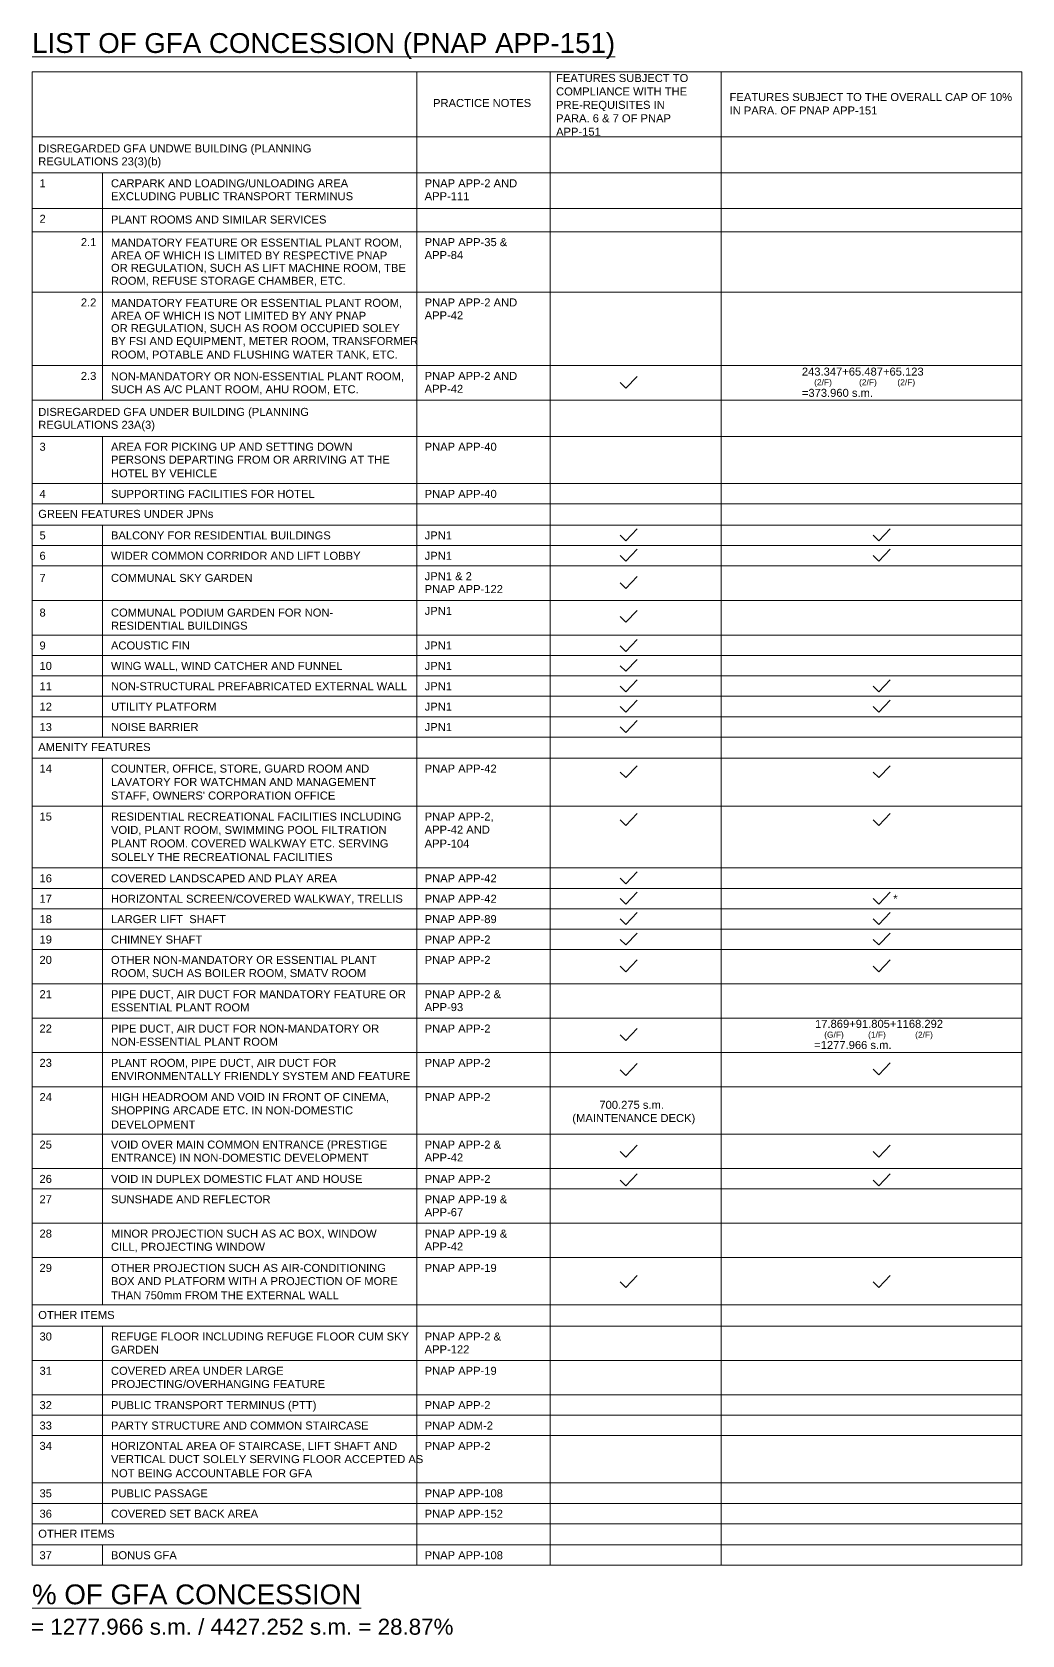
# Model space of a CAD drawing. Header units: millimetres. Extents: x -57519 to 497916, y -349472 to 446842.
# Drawn here: x 201682 to 224406, y 776 to 37564 of the extents above; entities that cross this region are included whole.
import ezdxf

# ---------------------------------------------------------------- set-up
doc = ezdxf.new("R2010")
doc.units = ezdxf.units.MM
doc.layers.add('A-DETL', color=90, linetype='Continuous', lineweight=5)
doc.layers.add('G-ANNO-TEXT', color=231, linetype='Continuous', lineweight=5)
doc.styles.add('Swis721 BT_3', font='swiss.ttf', dxfattribs={"height": 183.638526})
doc.styles.add('Swis721 BT_4', font='swiss.ttf', dxfattribs={"height": 367.277051})
doc.styles.add('Swis721 BT_5', font='swiss.ttf', dxfattribs={"height": 137.728894})
doc.styles.add('Swis721 BT_6', font='swiss.ttf', dxfattribs={"height": 455})

msp = doc.modelspace()

# ---------------------------------------------------------------- linework, layer by layer
at = {"layer": 'A-DETL'}
for p, q in [((201682, 2375.5), (201682, 36651.7)), ((201682, 36651.7), (224406.3, 36651.7)), ((201682, 36651.7), (224406.3, 36651.7)), ((207291.9, 36651.7), (205455.5, 36651.7)), ((210516.2, 36651.7), (210516.2, 2375.5)), ((213573.3, 36651.7), (213573.3, 2375.5)), ((217498.1, 36651.7), (217498.1, 2375.5)), ((224406.3, 36651.7), (224406.3, 2375.5)), ((201682, 35160), (224406.3, 35160)), ((201682, 34330.2), (224406.3, 34330.2)), ((203302.3, 34330.2), (203302.3, 29114)), ((201682, 33515.7), (224406.3, 33515.7)), ((201682, 32980.1), (224406.3, 32980.1)), ((201682, 31596.5), (224406.3, 31596.5)), ((201682, 29909.5), (224406.3, 29909.5)), ((215182.5, 29517), (215311.2, 29387.8)), ((215311.2, 29387.8), (215570.9, 29662)), ((201682, 29114), (224406.3, 29114)), ((224406.3, 28284.2), (201682, 28284.2)), ((201682, 28284.2), (224406.3, 28284.2)), ((203302.3, 28284.2), (203302.3, 26734.6)), ((201682, 27202.5), (224406.3, 27202.5)), ((201682, 26734.6), (224406.3, 26734.6)), ((201682, 26249.5), (224406.3, 26249.5)), ((203302.3, 26249.5), (203302.3, 21383)), ((215311.2, 25885.7), (215570.9, 26159.9)), ((221117.8, 25885.7), (221377.5, 26159.9)), ((201682, 25781.6), (224406.3, 25781.6)), ((215182.5, 26014.9), (215311.2, 25885.7)), ((220989.1, 26014.9), (221117.8, 25885.7)), ((215182.5, 25547), (215311.2, 25417.8)), ((215311.2, 25417.8), (215570.9, 25692)), ((220989.1, 25547), (221117.8, 25417.8)), ((221117.8, 25417.8), (221377.5, 25692)), ((201682, 25313.6), (224406.3, 25313.6)), ((215311.2, 24793.3), (215570.9, 25067.5)), ((215182.5, 24922.5), (215311.2, 24793.3)), ((201682, 24518.1), (224406.3, 24518.1)), ((215311.2, 24017.4), (215570.9, 24291.6)), ((215182.5, 24146.6), (215311.2, 24017.4)), ((201682, 23722.6), (224406.3, 23722.6)), ((215311.2, 23348.2), (215570.9, 23622.4)), ((201682, 23254.7), (224406.3, 23254.7)), ((215182.5, 23477.4), (215311.2, 23348.2)), ((215182.5, 23021.5), (215311.2, 22892.3)), ((215311.2, 22892.3), (215570.9, 23166.6)), ((201682, 22786.8), (224406.3, 22786.8)), ((215182.5, 22552.2), (215311.2, 22423)), ((215311.2, 22423), (215570.9, 22697.3)), ((220989.1, 22552.2), (221117.8, 22423)), ((221117.8, 22423), (221377.5, 22697.3)), ((201682, 22318.9), (224406.3, 22318.9)), ((215182.5, 22084.3), (215311.2, 21955.1)), ((215311.2, 21955.1), (215570.9, 22229.4)), ((220989.1, 22084.3), (221117.8, 21955.1)), ((221117.8, 21955.1), (221377.5, 22229.4)), ((201682, 21851), (224406.3, 21851)), ((215311.2, 21487.2), (215570.9, 21761.4)), ((201682, 21383), (224406.3, 21383)), ((215182.5, 21616.4), (215311.2, 21487.2)), ((201682, 20897.9), (224406.3, 20897.9)), ((203302.3, 20897.9), (203302.3, 8349)), ((215311.2, 20452), (215570.9, 20726.3)), ((221117.8, 20452), (221377.5, 20726.3)), ((215182.5, 20581.2), (215311.2, 20452)), ((220989.1, 20581.2), (221117.8, 20452)), ((201682, 19797.3), (224406.3, 19797.3)), ((215311.2, 19351.4), (215570.9, 19625.6)), ((221117.8, 19351.4), (221377.5, 19625.6)), ((215182.5, 19480.6), (215311.2, 19351.4)), ((220989.1, 19480.6), (221117.8, 19351.4)), ((201682, 18378.7), (224406.3, 18378.7)), ((215182.5, 18144.1), (215311.2, 18014.9)), ((215311.2, 18014.9), (215570.9, 18289.2)), ((201682, 17910.8), (224406.3, 17910.8)), ((215182.5, 17676.2), (215311.2, 17547)), ((215311.2, 17547), (215570.9, 17821.2)), ((220989.1, 17676.2), (221117.8, 17547)), ((221117.8, 17547), (221377.5, 17821.2)), ((201682, 17442.9), (224406.3, 17442.9)), ((215311.2, 17079.1), (215570.9, 17353.3)), ((221117.8, 17079.1), (221377.5, 17353.3)), ((201682, 16974.9), (224406.3, 16974.9)), ((215182.5, 17208.3), (215311.2, 17079.1)), ((220989.1, 17208.3), (221117.8, 17079.1)), ((215182.5, 16740.4), (215311.2, 16611.1)), ((215311.2, 16611.1), (215570.9, 16885.4)), ((220989.1, 16740.4), (221117.8, 16611.1)), ((221117.8, 16611.1), (221377.5, 16885.4)), ((201682, 16507), (224406.3, 16507)), ((215311.2, 15996.3), (215570.9, 16270.5)), ((221117.8, 15996.3), (221377.5, 16270.5)), ((215182.5, 16125.5), (215311.2, 15996.3)), ((220989.1, 16125.5), (221117.8, 15996.3)), ((201682, 15719.4), (224406.3, 15719.4)), ((201682, 14931.9), (224406.3, 14931.9)), ((215182.5, 14549.3), (215311.2, 14420.1)), ((215311.2, 14420.1), (215570.9, 14694.3)), ((201682, 14144.3), (224406.3, 14144.3)), ((215182.5, 13746.4), (215311.2, 13617.2)), ((215311.2, 13617.2), (215570.9, 13891.4)), ((220989.1, 13762.8), (221117.8, 13633.6)), ((221117.8, 13633.6), (221377.5, 13907.8)), ((201682, 13356.7), (224406.3, 13356.7)), ((201682, 12268.2), (224406.3, 12268.2)), ((215182.5, 11868.9), (215311.2, 11739.7)), ((215311.2, 11739.7), (215570.9, 12013.9)), ((220989.1, 11868.9), (221117.8, 11739.7)), ((221117.8, 11739.7), (221377.5, 12013.9)), ((201682, 11480.6), (224406.3, 11480.6)), ((215182.5, 11210.5), (215311.2, 11081.3)), ((215311.2, 11081.3), (215570.9, 11355.6)), ((220989.1, 11210.5), (221117.8, 11081.3)), ((221117.8, 11081.3), (221377.5, 11355.6)), ((201682, 11012.7), (224406.3, 11012.7)), ((201682, 10225.1), (224406.3, 10225.1)), ((201682, 9437.5), (224406.3, 9437.5)), ((215182.5, 8882.8), (215311.2, 8753.6)), ((215311.2, 8753.6), (215570.9, 9027.8)), ((220989.1, 8882.8), (221117.8, 8753.6)), ((221117.8, 8753.6), (221377.5, 9027.8)), ((201682, 8349), (224406.3, 8349)), ((201682, 7863.9), (224406.3, 7863.9)), ((203302.3, 7863.9), (203302.3, 3328.5)), ((201682, 7076.3), (224406.3, 7076.3)), ((201682, 6288.7), (224406.3, 6288.7)), ((201682, 5820.8), (224406.3, 5820.8)), ((201682, 5352.9), (224406.3, 5352.9)), ((201682, 4264.3), (224406.3, 4264.3)), ((201682, 3796.4), (224406.3, 3796.4)), ((201682, 3328.5), (224406.3, 3328.5)), ((201682, 2843.4), (224406.3, 2843.4)), ((203302.3, 2843.4), (203302.3, 2375.5)), ((224406.3, 2375.5), (201682, 2375.5))]:
    msp.add_line(p, q, dxfattribs=at)

# ---------------------------------------------------------------- texts
at = {"layer": 'G-ANNO-TEXT', "color": 7, "attachment_point": 1, "line_spacing_factor": 1.00667}
for s, insert, char_height, width, style in [('\\LLIST OF GFA CONCESSION (PNAP APP-151)', (201682, 37539.5), 455, 15558.362, 'Swis721 BT_6'), ('FEATURES SUBJECT TO\\PCOMPLIANCE WITH THE\\PPRE-REQUISITES IN\\PPARA. 6 & 7 OF PNAP\\PAPP-151', (213711.8, 36601), 183.639, 3503.172, 'Swis721 BT_3'), ('FEATURES SUBJECT TO THE OVERALL CAP OF 10%\\PIN PARA. OF PNAP APP-151', (217694.4, 36163.9), 183.639, 7486.166, 'Swis721 BT_3'), ('PRACTICE NOTES', (210887.5, 36027.7), 183.639, 2592.44, 'Swis721 BT_3'), ('DISREGARDED GFA UNDWE BUILDING (PLANNING', (201824.2, 34983.6), 183.639, 7283.522, 'Swis721 BT_3'), ('REGULATIONS 23(3)(b)', (201824.2, 34687.6), 183.639, 3302.857, 'Swis721 BT_3'), ('\\fSwis721 BT|b0|i0|c134|p34|;1', (201852.8, 34184.2), 183.639, 167.705, 'Swis721 BT_3'), ('CARPARK AND LOADING/UNLOADING AREA', (203493.8, 34184.2), 183.639, 6319.218, 'Swis721 BT_3'), ('EXCLUDING PUBLIC TRANSPORT TERMINUS', (203493.8, 33888.2), 183.639, 6412.388, 'Swis721 BT_3'), ('APP-111', (210694.9, 33888.2), 183.64, 1180.923, 'Swis721 BT_3'), ('PNAP APP-2 AND', (210694.9, 34184.2), 183.639, 2450.357, 'Swis721 BT_3'), ('\\fSwis721 BT|b0|i0|c134|p34|;2', (201852.8, 33369.7), 183.639, 167.705, 'Swis721 BT_3'), ('PLANT ROOMS AND SIMILAR SERVICES', (203493.8, 33352.6), 183.639, 5706.629, 'Swis721 BT_3'), ('2.1', (202802, 32834.1), 183.64, 419.263, 'Swis721 BT_3'), ('MANDATORY FEATURE OR ESSENTIAL PLANT ROOM,', (203493.8, 32823.9), 183.639, 7700.456, 'Swis721 BT_3'), ('PNAP APP-35 &', (210694.9, 32834.1), 183.639, 2194.141, 'Swis721 BT_3'), ('AREA OF WHICH IS LIMITED BY RESPECTIVE PNAP', (203493.8, 32527.9), 183.639, 7290.51, 'Swis721 BT_3'), ('APP-84', (210694.9, 32538.1), 183.64, 1013.218, 'Swis721 BT_3'), ('OR REGULATION, SUCH AS LIFT MACHINE ROOM, TBE', (203493.8, 32243.7), 183.639, 7863.502, 'Swis721 BT_3'), ('ROOM, REFUSE STORAGE CHAMBER, ETC.', (203493.8, 31947.7), 183.639, 6235.366, 'Swis721 BT_3'), ('2.2', (202802, 31450.5), 183.64, 419.263, 'Swis721 BT_3'), ('MANDATORY FEATURE OR ESSENTIAL PLANT ROOM,', (203493.8, 31440.3), 183.639, 7700.456, 'Swis721 BT_3'), ('PNAP APP-2 AND', (210694.9, 31450.5), 183.639, 2450.357, 'Swis721 BT_3'), ('AREA OF WHICH IS NOT LIMITED BY ANY PNAP', (203493.8, 31144.3), 183.639, 6764.103, 'Swis721 BT_3'), ('APP-42', (210694.9, 31154.5), 183.64, 1013.218, 'Swis721 BT_3'), ('OR REGULATION, SUCH AS ROOM OCCUPIED SOLEY', (203493.8, 30860.1), 183.639, 7695.797, 'Swis721 BT_3'), ('BY FSI AND EQUIPMENT, METER ROOM, TRANSFORMER', (203493.8, 30564.1), 183.639, 8145.34, 'Swis721 BT_3'), ('ROOM, POTABLE AND FLUSHING WATER TANK, ETC.', (203493.8, 30253.8), 183.639, 7628.249, 'Swis721 BT_3'), ('243.347+65.487+65.123', (219354.4, 29863.1), 183.639, 3447.27, 'Swis721 BT_3'), ('2.3', (202802, 29763.5), 183.64, 419.263, 'Swis721 BT_3'), ('SUCH AS A/C PLANT ROOM, AHU ROOM, ETC.', (203493.8, 29457.3), 183.639, 6635.995, 'Swis721 BT_3'), ('NON-MANDATORY OR NON-ESSENTIAL PLANT ROOM,', (203493.8, 29753.3), 183.639, 7805.271, 'Swis721 BT_3'), ('APP-42', (210694.9, 29467.5), 183.64, 1013.218, 'Swis721 BT_3'), ('PNAP APP-2 AND', (210694.9, 29763.5), 183.639, 2450.357, 'Swis721 BT_3'), ('(2/F)', (219636.9, 29596.3), 137.73, 483.907, 'Swis721 BT_5'), ('(2/F)', (220668.1, 29596.3), 137.73, 483.907, 'Swis721 BT_5'), ('(2/F)', (221548.1, 29596.3), 137.73, 483.907, 'Swis721 BT_5'), ('=373.960 s.m.', (219354.4, 29375.2), 183.639, 2012.46, 'Swis721 BT_3'), ('DISREGARDED GFA UNDER BUILDING (PLANNING', (201824.2, 28937.6), 183.639, 7211.316, 'Swis721 BT_3'), ('REGULATIONS 23A(3)', (201824.2, 28641.6), 183.639, 3111.86, 'Swis721 BT_3'), ('\\fSwis721 BT|b0|i0|c134|p34|;3', (201852.8, 28138.2), 183.639, 167.705, 'Swis721 BT_3'), ('AREA FOR PICKING UP AND SETTING DOWN', (203493.8, 28138.2), 183.639, 6414.717, 'Swis721 BT_3'), ('PNAP APP-40', (210694.9, 28138.2), 183.639, 1900.657, 'Swis721 BT_3'), ('PERSONS DEPARTING FROM OR ARRIVING AT THE', (203493.8, 27842.2), 183.639, 7358.058, 'Swis721 BT_3'), ('HOTEL BY VEHICLE', (203493.8, 27527.1), 183.639, 2813.718, 'Swis721 BT_3'), ('\\fSwis721 BT|b0|i0|c134|p34|;4', (201852.8, 27056.5), 183.639, 167.705, 'Swis721 BT_3'), ('SUPPORTING FACILITIES FOR HOTEL', (203493.8, 27056.5), 183.639, 5387.524, 'Swis721 BT_3'), ('PNAP APP-40', (210694.9, 27056.5), 183.639, 1900.657, 'Swis721 BT_3'), ('GREEN FEATURES UNDER JPNs', (201824.2, 26597.5), 183.639, 4642.168, 'Swis721 BT_3'), ('\\fSwis721 BT|b0|i0|c134|p34|;5', (201852.8, 26103.5), 183.639, 167.705, 'Swis721 BT_3'), ('BALCONY FOR RESIDENTIAL BUILDINGS', (203493.8, 26103.5), 183.639, 5839.396, 'Swis721 BT_3'), ('JPN1', (210694.9, 26103.5), 183.64, 738.368, 'Swis721 BT_3'), ('\\fSwis721 BT|b0|i0|c134|p34|;6', (201852.8, 25635.5), 183.639, 167.705, 'Swis721 BT_3'), ('WIDER COMMON CORRIDOR AND LIFT LOBBY', (203493.8, 25635.5), 183.639, 6645.312, 'Swis721 BT_3'), ('JPN1', (210694.9, 25635.5), 183.64, 738.368, 'Swis721 BT_3'), ('\\fSwis721 BT|b0|i0|c134|p34|;7', (201852.8, 25128), 183.639, 167.705, 'Swis721 BT_3'), ('COMMUNAL SKY GARDEN', (203493.8, 25128), 183.639, 3778.022, 'Swis721 BT_3'), ('JPN1 & 2', (210694.9, 25167.6), 183.64, 1283.409, 'Swis721 BT_3'), ('PNAP APP-122', (210694.9, 24871.6), 183.639, 2068.362, 'Swis721 BT_3'), ('\\fSwis721 BT|b0|i0|c134|p34|;8', (201852.8, 24332.5), 183.639, 167.705, 'Swis721 BT_3'), ('COMMUNAL PODIUM GARDEN FOR NON-', (203493.8, 24332.5), 183.639, 5962.845, 'Swis721 BT_3'), ('JPN1', (210694.9, 24372.1), 183.64, 738.368, 'Swis721 BT_3'), ('RESIDENTIAL BUILDINGS', (203493.8, 24032.5), 183.639, 3624.292, 'Swis721 BT_3'), ('\\fSwis721 BT|b0|i0|c134|p34|;9', (201852.8, 23576.6), 183.639, 167.705, 'Swis721 BT_3'), ('ACOUSTIC FIN', (203493.8, 23576.6), 183.639, 2103.301, 'Swis721 BT_3'), ('JPN1', (210694.9, 23576.6), 183.64, 738.368, 'Swis721 BT_3'), ('10', (201852.8, 23108.7), 183.64, 335.41, 'Swis721 BT_3'), ('WING WALL, WIND CATCHER AND FUNNEL', (203493.8, 23108.7), 183.639, 6177.135, 'Swis721 BT_3'), ('JPN1', (210694.9, 23108.7), 183.64, 738.368, 'Swis721 BT_3'), ('11', (201852.8, 22640.8), 183.64, 335.41, 'Swis721 BT_3'), ('NON-STRUCTURAL PREFABRICATED EXTERNAL WALL', (203493.8, 22640.8), 183.639, 7798.284, 'Swis721 BT_3'), ('JPN1', (210694.9, 22640.8), 183.64, 738.368, 'Swis721 BT_3'), ('12', (201852.8, 22172.9), 183.64, 335.41, 'Swis721 BT_3'), ('UTILITY PLATFORM', (203493.8, 22172.9), 183.639, 2762.474, 'Swis721 BT_3'), ('JPN1', (210694.9, 22172.9), 183.64, 738.368, 'Swis721 BT_3'), ('13', (201852.8, 21704.9), 183.64, 335.41, 'Swis721 BT_3'), ('NOISE BARRIER', (203493.8, 21704.9), 183.639, 2303.615, 'Swis721 BT_3'), ('JPN1', (210694.9, 21704.9), 183.64, 738.368, 'Swis721 BT_3'), ('AMENITY FEATURES', (201824.2, 21246), 183.639, 2948.813, 'Swis721 BT_3'), ('14', (201852.8, 20751.9), 183.64, 335.41, 'Swis721 BT_3'), ('COUNTER, OFFICE, STORE, GUARD ROOM AND', (203493.8, 20751.9), 183.639, 6878.235, 'Swis721 BT_3'), ('PNAP APP-42', (210694.9, 20751.9), 183.639, 1900.657, 'Swis721 BT_3'), ('LAVATORY FOR WATCHMAN AND MANAGEMENT', (203493.8, 20444.9), 183.639, 7038.953, 'Swis721 BT_3'), ("STAFF, OWNERS' CORPORATION OFFICE", (203493.8, 20133.5), 183.639, 5939.553, 'Swis721 BT_3'), ('15', (201852.8, 19651.3), 183.64, 335.41, 'Swis721 BT_3'), ('RESIDENTIAL RECREATIONAL FACILITIES INCLUDING', (203493.8, 19651.3), 183.639, 7686.48, 'Swis721 BT_3'), ('PNAP APP-2,', (210694.9, 19651.3), 183.639, 1816.804, 'Swis721 BT_3'), ('VOID, PLANT ROOM, SWIMMING POOL FILTRATION', (203493.8, 19344.3), 183.639, 7337.095, 'Swis721 BT_3'), ('APP-42 AND', (210694.9, 19350.4), 183.64, 1730.623, 'Swis721 BT_3'), ('PLANT ROOM. COVERED WALKWAY ETC. SERVING', (203493.8, 19032.9), 183.639, 7332.436, 'Swis721 BT_3'), ('APP-104', (210694.9, 19031.4), 183.64, 1180.923, 'Swis721 BT_3'), ('SOLELY THE RECREATIONAL FACILITIES', (203493.8, 18721.8), 183.639, 5844.054, 'Swis721 BT_3'), ('16', (201852.8, 18232.7), 183.64, 335.41, 'Swis721 BT_3'), ('COVERED LANDSCAPED AND PLAY AREA', (203493.8, 18232.7), 183.639, 5974.491, 'Swis721 BT_3'), ('PNAP APP-42', (210694.9, 18232.7), 183.639, 1900.657, 'Swis721 BT_3'), ('17', (201852.8, 17764.8), 183.64, 335.41, 'Swis721 BT_3'), ('HORIZONTAL SCREEN/COVERED WALKWAY, TRELLIS', (203493.8, 17764.8), 183.639, 7716.76, 'Swis721 BT_3'), ('PNAP APP-42', (210694.9, 17764.8), 183.639, 1900.657, 'Swis721 BT_3'), ('\\fSwis721 BT|b0|i0|c134|p34|;*', (221451.8, 17764.8), 183.639, 153.73, 'Swis721 BT_3'), ('18', (201852.8, 17296.8), 183.64, 335.41, 'Swis721 BT_3'), ('LARGER LIFT  SHAFT', (203493.8, 17296.8), 183.639, 3021.02, 'Swis721 BT_3'), ('PNAP APP-89', (210694.9, 17296.8), 183.639, 1900.657, 'Swis721 BT_3'), ('19', (201852.8, 16828.9), 183.64, 335.41, 'Swis721 BT_3'), ('CHIMNEY SHAFT', (203493.8, 16828.9), 183.639, 2427.064, 'Swis721 BT_3'), ('PNAP APP-2', (210694.9, 16828.9), 183.64, 1732.952, 'Swis721 BT_3'), ('20', (201852.8, 16361), 183.64, 335.41, 'Swis721 BT_3'), ('OTHER NON-MANDATORY OR ESSENTIAL PLANT', (203493.8, 16361), 183.639, 7045.94, 'Swis721 BT_3'), ('PNAP APP-2', (210694.9, 16361), 183.64, 1732.952, 'Swis721 BT_3'), ('ROOM, SUCH AS BOILER ROOM, SMATV ROOM', (203493.8, 16058.1), 183.639, 6817.675, 'Swis721 BT_3'), ('21', (201852.8, 15573.4), 183.64, 335.41, 'Swis721 BT_3'), ('PIPE DUCT, AIR DUCT FOR MANDATORY FEATURE OR', (203493.8, 15573.4), 183.639, 7777.321, 'Swis721 BT_3'), ('PNAP APP-2 &', (210694.9, 15573.4), 183.639, 2026.436, 'Swis721 BT_3'), ('ESSENTIAL PLANT ROOM', (203493.8, 15270.5), 183.639, 3675.535, 'Swis721 BT_3'), ('APP-93', (210694.9, 15277.7), 183.64, 1013.218, 'Swis721 BT_3'), ('22', (201852.8, 14785.9), 183.64, 335.41, 'Swis721 BT_3'), ('PIPE DUCT, AIR DUCT FOR NON-MANDATORY OR', (203493.8, 14785.9), 183.639, 7106.5, 'Swis721 BT_3'), ('PNAP APP-2', (210694.9, 14785.9), 183.64, 1732.952, 'Swis721 BT_3'), ('17.869+91.805+1168.292', (219656.1, 14893.4), 183.639, 3614.975, 'Swis721 BT_3'), ('NON-ESSENTIAL PLANT ROOM', (203493.8, 14483), 183.639, 4451.171, 'Swis721 BT_3'), ('=1277.966 s.m.', (219636.8, 14408.1), 183.639, 2180.165, 'Swis721 BT_3'), ('(G/F)', (219867.4, 14621.8), 137.73, 534.568, 'Swis721 BT_5'), ('(1/F)', (220875, 14621.8), 137.73, 483.907, 'Swis721 BT_5'), ('(2/F)', (221955, 14621.8), 137.73, 483.907, 'Swis721 BT_5'), ('23', (201852.8, 13998.3), 183.64, 335.41, 'Swis721 BT_3'), ('PLANT ROOM, PIPE DUCT, AIR DUCT FOR', (203493.8, 13998.3), 183.639, 5972.162, 'Swis721 BT_3'), ('PNAP APP-2', (210694.9, 13998.3), 183.64, 1732.952, 'Swis721 BT_3'), ('ENVIRONMENTALLY FRIENDLY SYSTEM AND FEATURE', (203493.8, 13695.4), 183.639, 7886.795, 'Swis721 BT_3'), ('24', (201852.8, 13210.7), 183.64, 335.41, 'Swis721 BT_3'), ('SHOPPING ARCADE ETC. IN NON-DOMESTIC', (203493.8, 12907.8), 183.639, 6465.96, 'Swis721 BT_3'), ('HIGH HEADROOM AND VOID IN FRONT OF CINEMA,', (203493.8, 13210.7), 183.639, 7446.569, 'Swis721 BT_3'), ('PNAP APP-2', (210694.9, 13210.7), 183.64, 1732.952, 'Swis721 BT_3'), ('700.275 s.m.', (214705.3, 13034.9), 183.639, 1756.244, 'Swis721 BT_3'), ('DEVELOPMENT', (203493.8, 12582.5), 183.639, 2238.396, 'Swis721 BT_3'), ('(MAINTENANCE DECK)', (214085.1, 12731.5), 183.639, 3288.882, 'Swis721 BT_3'), ('25', (201852.8, 12122.2), 183.64, 335.41, 'Swis721 BT_3'), ('VOID OVER MAIN COMMON ENTRANCE (PRESTIGE', (203493.8, 12122.2), 183.639, 7348.741, 'Swis721 BT_3'), ('ENTRANCE) IN NON-DOMESTIC DEVELOPMENT', (203493.8, 11819.3), 183.639, 6871.248, 'Swis721 BT_3'), ('APP-42', (210694.9, 11826.4), 183.64, 1013.218, 'Swis721 BT_3'), ('PNAP APP-2 &', (210694.9, 12122.2), 183.639, 2026.436, 'Swis721 BT_3'), ('26', (201852.8, 11334.6), 183.64, 335.41, 'Swis721 BT_3'), ('VOID IN DUPLEX DOMESTIC FLAT AND HOUSE', (203493.8, 11334.6), 183.639, 6691.896, 'Swis721 BT_3'), ('PNAP APP-2', (210694.9, 11334.6), 183.64, 1732.952, 'Swis721 BT_3'), ('27', (201852.8, 10866.7), 183.64, 335.41, 'Swis721 BT_3'), ('SUNSHADE AND REFLECTOR', (203493.8, 10866.7), 183.639, 4241.54, 'Swis721 BT_3'), ('PNAP APP-19 &', (210694.9, 10866.7), 183.639, 2194.141, 'Swis721 BT_3'), ('APP-67', (210694.9, 10570.9), 183.64, 1013.218, 'Swis721 BT_3'), ('28', (201852.8, 10079.1), 183.64, 335.41, 'Swis721 BT_3'), ('MINOR PROJECTION SUCH AS AC BOX, WINDOW', (203493.8, 10079.1), 183.639, 7101.842, 'Swis721 BT_3'), ('PNAP APP-19 &', (210694.9, 10079.1), 183.639, 2194.141, 'Swis721 BT_3'), ('CILL, PROJECTING WINDOW', (203493.8, 9776.2), 183.639, 4106.444, 'Swis721 BT_3'), ('APP-42', (210694.9, 9783.3), 183.64, 1013.218, 'Swis721 BT_3'), ('29', (201852.8, 9291.5), 183.64, 335.41, 'Swis721 BT_3'), ('OTHER PROJECTION SUCH AS AIR-CONDITIONING', (203493.8, 9291.5), 183.639, 7334.766, 'Swis721 BT_3'), ('PNAP APP-19', (210694.9, 9291.5), 183.639, 1900.657, 'Swis721 BT_3'), ('BOX AND PLATFORM WITH A PROJECTION OF MORE', (203493.8, 8988.6), 183.639, 7628.249, 'Swis721 BT_3'), ('THAN 750mm FROM THE EXTERNAL WALL', (203493.8, 8663.3), 183.639, 6072.319, 'Swis721 BT_3'), ('OTHER ITEMS', (201824.2, 8211.9), 183.639, 2019.448, 'Swis721 BT_3'), ('30', (201852.8, 7717.9), 183.64, 335.41, 'Swis721 BT_3'), ('GARDEN', (203493.8, 7415), 183.64, 1269.434, 'Swis721 BT_3'), ('REFUGE FLOOR INCLUDING REFUGE FLOOR CUM SKY', (203493.8, 7717.9), 183.639, 7928.721, 'Swis721 BT_3'), ('APP-122', (210694.9, 7422.1), 183.64, 1180.923, 'Swis721 BT_3'), ('PNAP APP-2 &', (210694.9, 7717.9), 183.639, 2026.436, 'Swis721 BT_3'), ('31', (201852.8, 6930.3), 183.64, 335.41, 'Swis721 BT_3'), ('COVERED AREA UNDER LARGE', (203493.8, 6930.3), 183.639, 4553.657, 'Swis721 BT_3'), ('PROJECTING/OVERHANGING FEATURE', (203493.8, 6627.4), 183.639, 5692.654, 'Swis721 BT_3'), ('PNAP APP-19', (210694.9, 6930.3), 183.639, 1900.657, 'Swis721 BT_3'), ('32', (201852.8, 6142.7), 183.64, 335.41, 'Swis721 BT_3'), ('PUBLIC TRANSPORT TERMINUS (PTT)', (203493.8, 6142.7), 183.639, 5424.792, 'Swis721 BT_3'), ('PNAP APP-2', (210694.9, 6142.7), 183.64, 1732.952, 'Swis721 BT_3'), ('33', (201852.8, 5674.8), 183.64, 335.41, 'Swis721 BT_3'), ('PARTY STRUCTURE AND COMMON STAIRCASE', (203493.8, 5674.8), 183.639, 6810.687, 'Swis721 BT_3'), ('PNAP ADM-2', (210694.9, 5674.8), 183.64, 1816.804, 'Swis721 BT_3'), ('34', (201852.8, 5206.9), 183.64, 335.41, 'Swis721 BT_3'), ('HORIZONTAL AREA OF STAIRCASE, LIFT SHAFT AND', (203493.8, 5206.9), 183.639, 7579.335, 'Swis721 BT_3'), ('PNAP APP-2', (210694.9, 5206.9), 183.64, 1732.952, 'Swis721 BT_3'), ('VERTICAL DUCT SOLELY SERVING FLOOR ACCEPTED AS', (203493.8, 4904), 183.639, 8250.156, 'Swis721 BT_3'), ('NOT BEING ACCOUNTABLE FOR GFA', (203493.8, 4578.7), 183.639, 5378.207, 'Swis721 BT_3'), ('35', (201852.8, 4118.3), 183.64, 335.41, 'Swis721 BT_3'), ('PUBLIC PASSAGE', (203493.8, 4118.3), 183.639, 2571.477, 'Swis721 BT_3'), ('PNAP APP-108', (210694.9, 4118.3), 183.639, 2068.362, 'Swis721 BT_3'), ('36', (201852.8, 3650.4), 183.64, 335.41, 'Swis721 BT_3'), ('COVERED SET BACK AREA', (203493.8, 3650.4), 183.639, 3882.837, 'Swis721 BT_3'), ('PNAP APP-152', (210694.9, 3650.4), 183.639, 2068.362, 'Swis721 BT_3'), ('OTHER ITEMS', (201824.2, 3191.4), 183.639, 2019.448, 'Swis721 BT_3'), ('37', (201852.8, 2697.4), 183.64, 335.41, 'Swis721 BT_3'), ('BONUS GFA', (203493.8, 2697.4), 183.64, 1770.22, 'Swis721 BT_3'), ('PNAP APP-108', (210694.9, 2697.4), 183.639, 2068.362, 'Swis721 BT_3'), ('\\L% OF GFA CONCESSION', (201682, 1935), 455, 8829.486, 'Swis721 BT_6'), ('= 1277.966 s.m. / 4427.252 s.m. = 28.87%', (201659, 1148.7), 367.277, 11771.211, 'Swis721 BT_4')]:
    msp.add_mtext(s, dxfattribs=dict(at, insert=insert, char_height=char_height, width=width, style=style))

doc.saveas('drawing.dxf')
